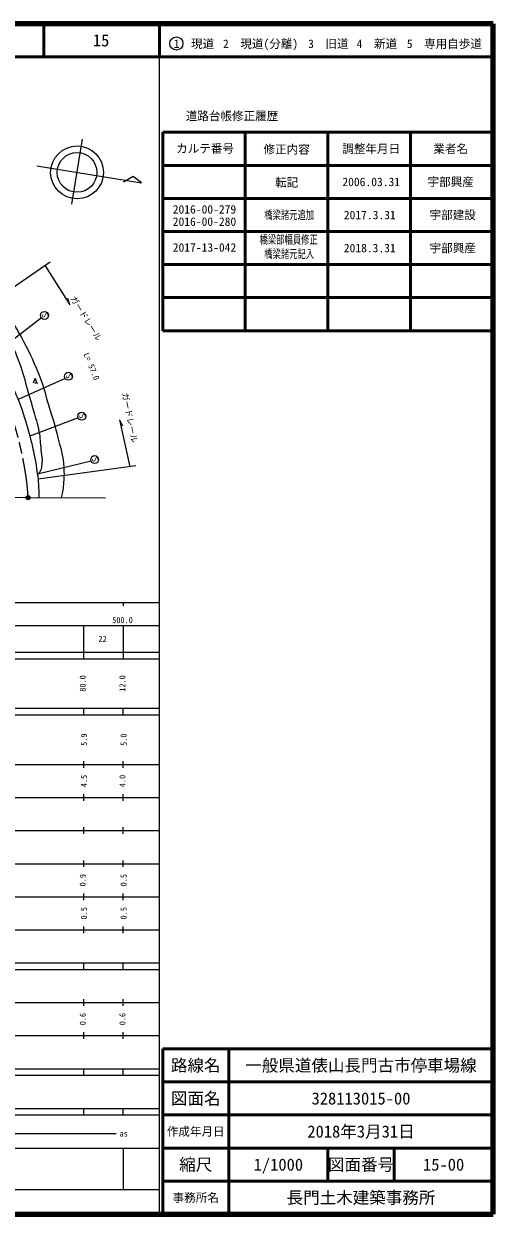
# Model space of a CAD drawing. Units: millimetres, scale not verified. Extents: x 40000 to 680000, y 20000 to 380000.
# Drawn here: x 537982 to 680000, y 20000 to 380000 of the extents above; entities that cross this region are included whole.
import ezdxf
from ezdxf.enums import TextEntityAlignment as Align

# ---------------------------------------------------------------- set-up
doc = ezdxf.new("R2010")
doc.units = ezdxf.units.MM
doc.header["$LTSCALE"] = 1000
doc.header["$PDMODE"] = 32
doc.header["$PDSIZE"] = 500
doc.linetypes.add('CHAIN', pattern=[18.5, 12, -1.5, 3.5, -1.5])
for name, color, linetype, lineweight in [('M-BGD', 7, 'Continuous', 13), ('M-BMK', 2, 'CHAIN', 13), ('M-STR-HTXT', 7, 'Continuous', 13), ('M-TTL', 2, 'Continuous', 140), ('M-TTL-BAND', 7, 'Continuous', 25), ('M-TTL-FRAM', 2, 'Continuous', 50), ('M-TTL-LINE', 7, 'Continuous', 50), ('M-TTL-TXT', 7, 'Continuous', 13)]:
    doc.layers.add(name, color=color, linetype=linetype, lineweight=lineweight)
doc.layers.add('M-OTRS', color=6, linetype='Continuous')
doc.styles.add('ＭＳ ゴシック', font='')
doc.styles.get('ＭＳ ゴシック').set_extended_font_data('MS Gothic')

msp = doc.modelspace()

# ---------------------------------------------------------------- linework, layer by layer
at = {"layer": 'M-BGD'}
for p, q in [((552561, 325438), (555693, 345123)), ((543325, 291044), (529433, 280428)), ((550472, 272779), (536243, 266355)), ((541308, 271433), (542212, 271433)), ((554438, 260813), (539817, 255248)), ((558346, 247692), (542085, 243788))]:
    msp.add_line(p, q, dxfattribs=at)
for points in [[(541882, 337036), (573569, 331919), (571030, 333773), (568117, 332121)], [(540945, 271433), (541394, 272826), (541844, 271433)], [(562694, 236499), (539301, 236677), (502154, 236713)]]:
    msp.add_lwpolyline(points, dxfattribs=at)
for centre, radius in [((554093, 335064), 8000), ((554093, 335064), 6000), ((544236, 291826), 1200), ((551493, 273409), 1200), ((555520, 261332), 1200), ((559422, 248222), 1200), ((539301, 236677), 600)]:
    msp.add_circle(centre, radius, dxfattribs=at)
for points, knots in [([(549371, 236601), (549599, 237425), (549659, 237671), (549792, 238369), (549964, 239272), (549997, 239789), (550072, 240705), (550237, 242725), (550305, 243870), (550189, 245893), (549996, 249264), (549313, 251092), (548530, 254376), (547556, 258457), (546744, 260674), (545539, 264693), (544547, 267999), (544226, 269935), (542945, 273140), (541210, 277480), (540066, 279847), (537933, 284006), (536802, 286211), (536027, 287370), (534778, 289509), (534049, 290757), (533700, 291494), (532885, 292687), (531677, 294458), (530959, 295431), (529536, 297034), (527454, 299377), (526128, 300563), (523678, 302517), (521055, 304609), (519944, 305242), (516512, 307253)], [0, 0, 0, 0, 1, 1, 1, 2, 2, 2, 3, 3, 3, 4, 4, 4, 5, 5, 5, 6, 6, 6, 7, 7, 7, 8, 8, 8, 9, 9, 9, 10, 10, 10, 11, 11, 11, 12, 12, 12, 12]), ([(543628, 247855), (543455, 249506), (543410, 249922), (543266, 251246), (543038, 253352), (543044, 254552), (542664, 256636), (542191, 259225), (541638, 260612), (540935, 263148), (540362, 265214), (540023, 266366), (539427, 268425), (538548, 271464), (538196, 273212), (537153, 276199), (536062, 279324), (535322, 281031), (533967, 284051), (533125, 285928), (532724, 287023), (531677, 288794), (530135, 291403), (529334, 292964), (527261, 295174), (524836, 297758), (523185, 298949), (520237, 300914)], [0, 0, 0, 0, 1, 1, 1, 2, 2, 2, 3, 3, 3, 4, 4, 4, 5, 5, 5, 6, 6, 6, 7, 7, 7, 8, 8, 8, 9, 9, 9, 9]), ([(500843, 297219), (503447, 296990), (504185, 296930), (506307, 296594), (508308, 296278), (509441, 296122), (511396, 295587), (513145, 295108), (514124, 294785), (515758, 293998), (517927, 292952), (519031, 292128), (520951, 290674), (522562, 289455), (523309, 288571), (524666, 287073), (526810, 284706), (527650, 283079), (529433, 280428), (530119, 279408), (530429, 278788), (531006, 277702), (533298, 273392), (534387, 270870), (536243, 266355), (537977, 262140), (538629, 259648), (539817, 255248)], [0, 0, 0, 0, 1, 1, 1, 2, 2, 2, 3, 3, 3, 4, 4, 4, 5, 5, 5, 6, 6, 6, 7, 7, 7, 8, 8, 8, 9, 9, 9, 9]), ([(539817, 255248), (540454, 252787), (540611, 252096), (541036, 250058), (541665, 247047), (541777, 246003), (542292, 242283)], [0, 0, 0, 0, 1, 1, 1, 2, 2, 2, 2])]:
    msp.add_open_spline(points, degree=3, knots=knots, dxfattribs=at)
for points in [[(542714, 244168), (543543, 245399), (543453, 246231), (543628, 247855)], [(542125, 243498), (542322, 243723), (542400, 243811), (542714, 244168)], [(542292, 242283), (542454, 240088), (542530, 239275), (542499, 236653)]]:
    msp.add_open_spline(points, degree=3, dxfattribs=at)
at = {"layer": 'M-BMK'}
msp.add_open_spline([(539301, 236677), (539229, 238056), (539187, 238437), (539085, 239563), (538819, 242503), (538534, 244140), (538001, 247043), (537689, 248744), (537511, 249697), (537121, 251382), (536534, 253919), (536201, 255343), (535446, 257835), (534233, 261837), (533569, 264097), (531966, 267959), (531106, 270030), (530598, 271182), (529583, 273182), (527722, 276852), (525748, 280214), (524538, 282433), (524538, 282433), (524538, 282433), (524538, 282433)], degree=3, knots=[0, 0, 0, 0, 1, 1, 1, 2, 2, 2, 3, 3, 3, 4, 4, 4, 5, 5, 5, 6, 6, 6, 7, 7, 7, 8, 8, 8, 8], dxfattribs=at)
at = {"layer": 'M-OTRS'}
msp.add_point((539301, 236677), dxfattribs=at)
at = {"layer": 'M-STR-HTXT'}
for p, q in [((545935, 307870), (520951, 290674)), ((544410, 306821), (551933, 294979)), ((551933, 294979), (551335, 296886)), ((566967, 260234), (570033, 246030)), ((566967, 260234), (567880, 258455)), ((571892, 246281), (542292, 242283))]:
    msp.add_line(p, q, dxfattribs=at)
at = {"layer": 'M-TTL'}
for p, q in [((680000, 380000), (40000, 380000)), ((680000, 20000), (680000, 380000)), ((40000, 20000), (680000, 20000))]:
    msp.add_line(p, q, dxfattribs=at)
at = {"layer": 'M-TTL-BAND'}
for p, q in [((579000, 20000), (579000, 370000)), ((40000, 205000), (579000, 205000)), ((568000, 205000), (568000, 204000)), ((68000, 198000), (579000, 198000)), ((556000, 198000), (556000, 188000)), ((568000, 198000), (568000, 188000)), ((40000, 190000), (579000, 190000)), ((40000, 188000), (579000, 188000)), ((40000, 173000), (579000, 173000)), ((556000, 173000), (556000, 171000)), ((568000, 171000), (568000, 173000)), ((40000, 171000), (579000, 171000)), ((40000, 156000), (579000, 156000)), ((556000, 157000), (556000, 155000)), ((568000, 155000), (568000, 157000)), ((46000, 146000), (579000, 146000)), ((556000, 147000), (556000, 145000)), ((568000, 145000), (568000, 147000)), ((556000, 137000), (556000, 135000)), ((568000, 135000), (568000, 137000)), ((52000, 136000), (579000, 136000)), ((46000, 126000), (579000, 126000)), ((556000, 127000), (556000, 125000)), ((568000, 125000), (568000, 127000)), ((52000, 116000), (579000, 116000)), ((556000, 117000), (556000, 115000)), ((568000, 115000), (568000, 117000)), ((46000, 106000), (579000, 106000)), ((556000, 107000), (556000, 105000)), ((568000, 105000), (568000, 107000)), ((40000, 96000), (579000, 96000)), ((40000, 94000), (579000, 94000)), ((556000, 96000), (556000, 94000)), ((568000, 94000), (568000, 96000)), ((49000, 84000), (579000, 84000)), ((556000, 85000), (556000, 83000)), ((568000, 83000), (568000, 85000)), ((40000, 74000), (579000, 74000)), ((556000, 75000), (556000, 73000)), ((568000, 73000), (568000, 75000)), ((40000, 64000), (579000, 64000)), ((40000, 62000), (579000, 62000)), ((556000, 64000), (556000, 62000)), ((568000, 62000), (568000, 64000)), ((40000, 52000), (579000, 52000)), ((556000, 52000), (556000, 50000)), ((568000, 50000), (568000, 52000)), ((40000, 50000), (579000, 50000)), ((70805, 44406), (565903, 44406)), ((40000, 40000), (579000, 40000)), ((568000, 40000), (568000, 27500)), ((68000, 27500), (579000, 27500))]:
    msp.add_line(p, q, dxfattribs=at)
at = {"layer": 'M-TTL-FRAM'}
for p, q in [((580000, 347197), (580000, 287197)), ((580000, 347197), (680000, 347197)), ((580000, 287197), (680000, 287197)), ((680000, 70000), (580000, 70000)), ((580000, 70000), (580000, 20000))]:
    msp.add_line(p, q, dxfattribs=at)
at = {"layer": 'M-TTL-LINE'}
for p, q in [((543997, 380000), (543997, 370000)), ((579000, 380000), (579000, 370000)), ((40000, 370000), (680000, 370000)), ((605000, 347197), (605000, 287197)), ((630000, 347197), (630000, 287197)), ((655000, 347197), (655000, 287197)), ((580000, 337197), (680000, 337197)), ((580000, 327197), (680000, 327197)), ((580000, 317197), (680000, 317197)), ((580000, 307197), (680000, 307197)), ((580000, 297197), (680000, 297197)), ((600000, 70000), (600000, 20000)), ((680000, 60000), (580000, 60000)), ((680000, 50000), (580000, 50000)), ((680000, 40000), (580000, 40000)), ((630000, 40000), (630000, 30000)), ((650000, 40000), (650000, 30000)), ((680000, 30000), (580000, 30000))]:
    msp.add_line(p, q, dxfattribs=at)
at = {"layer": 'M-TTL-TXT'}
msp.add_circle((584147, 374034), 2000, dxfattribs=at)

# ---------------------------------------------------------------- texts
at = {"layer": 'M-BGD', "style": 'ＭＳ ゴシック'}
for p in [(543015, 291372), (550272, 272956), (554299, 260878), (558202, 247769)]:
    msp.add_text('S', height=1833, rotation=290, dxfattribs=at).set_placement(p, align=Align.BOTTOM_CENTER)
at = {"layer": 'M-STR-HTXT', "style": 'ＭＳ ゴシック'}
for s, rotation, p in [('ガードレール', 302.037, (551478, 296680)), ('L= 57.0', 292.159, (555484, 279908)), ('ガードレール', 281.085, (567110, 268204))]:
    msp.add_text(s, height=1833, rotation=rotation, dxfattribs=at).set_placement(p, align=Align.BOTTOM_LEFT)
at = {"layer": 'M-TTL-BAND', "style": 'ＭＳ ゴシック'}
msp.add_text('500.0', height=1833, dxfattribs=at).set_placement((567844, 198195), align=Align.BOTTOM_CENTER)
for s, p in [('22', (561822, 194000)), ('as', (568201, 44406))]:
    msp.add_text(s, height=1833, dxfattribs=at).set_placement(p, align=Align.MIDDLE_CENTER)
for s, p in [('80.0', (555809, 180500)), ('12.0', (567809, 180500)), ('5.9', (556184, 163500)), ('5.0', (568184, 163500)), ('4.5', (556184, 151000)), ('4.0', (567809, 151000)), ('0.9', (555809, 121000)), ('0.5', (568184, 121000)), ('0.5', (556184, 111000)), ('0.5', (568184, 111000)), ('0.6', (555809, 79000)), ('0.6', (567809, 79000))]:
    msp.add_text(s, height=1833, rotation=90, dxfattribs=at).set_placement(p, align=Align.MIDDLE_CENTER)
at = {"layer": 'M-TTL-TXT', "style": 'ＭＳ ゴシック'}
for s, height, p in [('15', 3666, (561372, 375000)), ('1\u3000現道', 2566, (589448, 373958)), ('2\u3000現道(分離)', 2566, (609619, 373958)), ('3\u3000旧道', 2566, (630121, 373958)), ('4\u3000新道', 2566, (644824, 373958)), ('5\u3000専用自歩道', 2566, (665228, 373958)), ('道路台帳修正履歴', 2566, (600968, 352113)), ('カルテ番号', 2566, (592839, 342277)), ('修正内容', 2566, (617509, 342023)), ('調整年月日', 2566, (643089, 342197)), ('業者名', 2566, (667134, 342197)), ('転記', 2566, (617509, 332023)), ('2006.03.31', 2566, (643089, 332197)), ('宇部興産', 2566, (667134, 332197)), ('路線名', 3666, (590000, 65000)), ('一般県道俵山長門古市停車場線', 3666, (640000, 65000)), ('図面名', 3666, (590000, 55000)), ('328113015-00', 3666, (640000, 55000)), ('2018年3月31日', 3666, (640000, 45000)), ('作成年月日', 2566, (590000, 45000)), ('縮尺', 3666, (590000, 35000)), ('1/1000', 3666, (615000, 35000)), ('図面番号', 3666, (640000, 35000)), ('15-00', 3666, (665000, 35000)), ('事務所名', 2566, (590000, 25000)), ('長門土木建築事務所', 3666, (640000, 25000))]:
    msp.add_text(s, height=height, dxfattribs=at).set_placement(p, align=Align.MIDDLE_CENTER)
for s, p in [('2016-00-279', (583046, 321834)), ('2016-00-280', (583046, 318123)), ('2017.3.31', (634796, 320138)), ('2017-13-042', (583046, 310308)), ('2018.3.31', (634796, 310138))]:
    msp.add_text(s, height=2566, dxfattribs=at).set_placement(p, align=Align.BOTTOM_LEFT)
at = {"layer": 'M-TTL-TXT', "style": 'ＭＳ ゴシック', "width": 0.7}
for s, p in [('橋梁諸元追加', (610749, 320138)), ('橋梁部幅員修正', (609309, 312682)), ('橋梁諸元記入', (610749, 308351))]:
    msp.add_text(s, height=2566, dxfattribs=at).set_placement(p, align=Align.BOTTOM_LEFT)
at = {"layer": 'M-TTL-TXT', "style": 'ＭＳ ゴシック'}
for s, p in [('宇部建設', (667758, 320138)), ('宇部興産', (667758, 310138))]:
    msp.add_text(s, height=2566, dxfattribs=at).set_placement(p, align=Align.BOTTOM_CENTER)

doc.saveas('drawing.dxf')
